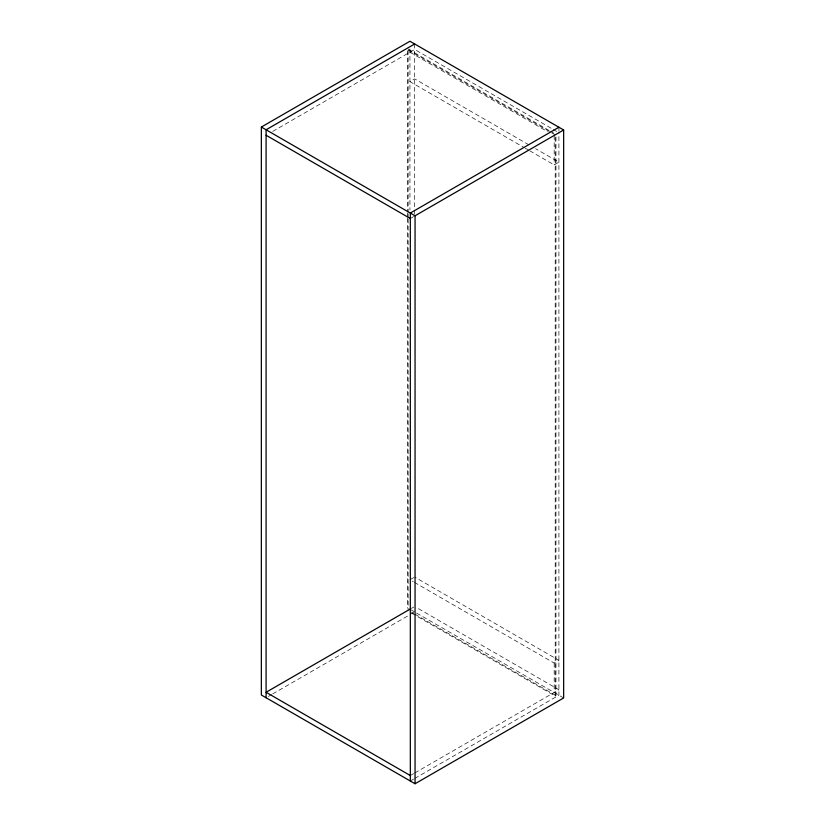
<?xml version="1.0" encoding="UTF-8"?>
<svg xmlns="http://www.w3.org/2000/svg" width="825" height="825" viewBox="0 0 825 825"><rect width="100%" height="100%" fill="white"/><g stroke="black" fill="none" stroke-linecap="round" stroke-linejoin="round"><path stroke-width="0.62" stroke-dasharray="4.12 3.09" d="M272.745 131.402L414.676 49.459L552.255 128.886M410.324 218.512L413.645 216.593M529.763 150.81L554.173 164.897L558.907 162.164L535.611 148.717M413.727 577.593L409.942 579.789L413.263 581.708M411.355 608.407L413.727 607.035M268.311 696.465L271.631 694.537M272.745 693.897L410.242 614.522M411.355 613.872L413.573 612.593M414.377 582.347L554.173 663.053L558.907 660.32L414.676 577.046M410.324 775.541L413.645 773.623M414.758 772.984L558.907 689.752L416.893 607.767M411.819 613.264L555.194 696.042L555.967 695.599L555.967 135.723M410.324 781.017L413.645 779.089M414.758 778.449L558.907 695.227L558.907 132.412M553.358 129.525L556.689 131.453M408.148 49.087L549.295 130.577M550.409 131.227L553.74 133.145M408.488 50.17L550.749 132.309M551.863 132.949L555.194 134.877M409.942 52.192L547.511 131.618M528.949 144.87L414.676 78.891L409.942 81.634L524.215 147.603M525.319 148.242L528.65 150.171M411.046 609.861L415.491 612.418M416.594 613.068L563.65 697.96M411.479 612.181L413.707 613.46M414.81 614.109L555.967 695.599M558.907 127.256L558.907 131.123M555.194 137.445L555.194 696.042M554.173 135.465L554.173 164.897M554.173 663.053L554.173 692.495M414.676 43.983L414.676 208.838M414.676 210.127L414.676 213.995M409.942 48.974L409.942 209.963M408.148 50.377L408.148 212.551M408.148 213.84L408.148 217.697M408.148 218.986L408.148 610.252M407.375 50.82L407.375 211.705M407.375 212.994L407.375 216.851M407.375 218.14L407.375 608.128"/><path stroke-width="1.24" d="M261.35 127.04L409.942 41.25L563.65 129.989L563.65 697.96L415.058 783.75L261.35 695.011L261.35 127.04L415.058 215.779L563.65 129.989M414.676 43.983L266.093 129.773L266.093 697.744M558.907 127.256L410.324 213.046L410.324 781.017M410.242 609.046L266.093 692.268L410.324 775.541M266.093 135.248L410.324 218.512M415.058 215.779L415.058 783.75"/></g></svg>
